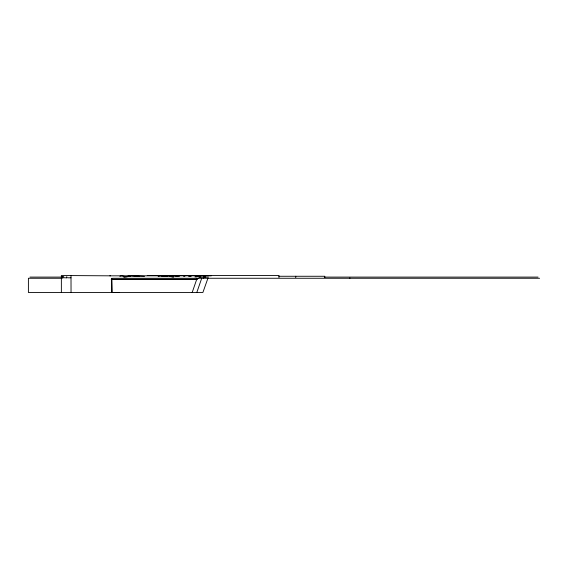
<?xml version="1.0" encoding="UTF-8"?>
<svg xmlns="http://www.w3.org/2000/svg" width="568" height="568" viewBox="0 0 568 568"><rect width="100%" height="100%" fill="white"/><g stroke="black" fill="none" stroke-linecap="round" stroke-linejoin="round"><path stroke-width="0.85" d="M192.183 292.484L197.089 278.263M196.798 292.484L201.725 278.263M207.924 278.263L202.89 292.484L28.4 292.484L28.4 278.263L62.061 278.263M167.461 276.488L168.959 275.828L170.017 276.488M183.727 276.488L185.246 275.828M119.876 276.325L121.197 275.828L124.676 276.396M163.534 276.403L165.998 275.828M164.55 276.403L167.013 275.828M164.145 276.616L166.467 276.069M164.997 276.573L167.347 276.027M172.438 276.424L174.972 275.828L179.353 276.382M194.916 276.879L197.323 276.403M195.924 276.879L198.339 276.403M129.788 276.325L132.301 275.828L144.506 276.339M158.153 276.396L161.149 275.828L164.258 276.396M128.922 276.105L123.476 276.808M129.937 276.105L124.491 276.808M130.321 276.282L125.798 276.822M128.51 276.545L123.938 277.042M113.33 292.484L115.254 292.47M117.91 292.484L119.457 292.456L116.298 292.47M147.247 275.515L278.98 275.515L278.98 277.575M109.851 275.828L169.86 275.828M170.748 275.828L184.422 275.828M184.721 275.828L199.659 275.828M199.815 275.828L203.259 275.828M205.36 275.828L211.339 275.828M278.831 276.268L324.782 276.268L324.782 277.603M61.45 276.595L61.912 276.595L61.912 277.809L61.45 277.809M62.246 276.595L63.737 276.595L63.701 277.809L62.246 277.809M29.955 277.099L61.877 277.099M198.665 277.099L208.513 277.099M324.342 277.099L538.045 277.099M64.376 277.809L66.974 277.809M67.762 277.809L71.007 277.809M112.499 278.263L198.544 278.263M198.665 278.263L539.6 278.263M111.179 279.257L197.103 279.257M111.584 279.421L197.238 279.421M132.301 275.828L139.16 276.325M171.33 276.403L173.744 276.879M170.698 276.609L173.183 277.099M174.972 275.828L177.266 276.325M190.372 276.332L188.399 275.828L190.543 276.353M170.017 275.828L172.253 276.403M169.676 276.027L171.784 276.566M161.149 275.828L162.739 276.325M189.506 275.828L191.146 276.41M169.115 275.828L170.648 276.488M205.446 277.482L204.374 276.857M204.516 277.44L203.706 276.943M112.166 292.484L111.711 278.263L111.711 292.484M349.874 277.901L349.874 278.263M295.758 276.268L295.758 277.603M205.36 275.515L205.36 277.454M204.061 275.515L204.061 277.532M203.372 277.099L203.372 278.263M200.653 275.828L200.653 277.454M199.801 276.069L199.801 277.447M110.511 275.828L61.365 275.515L61.365 292.484M71.007 275.828L71.043 292.484M66.775 276.595L66.775 277.809"/></g></svg>
